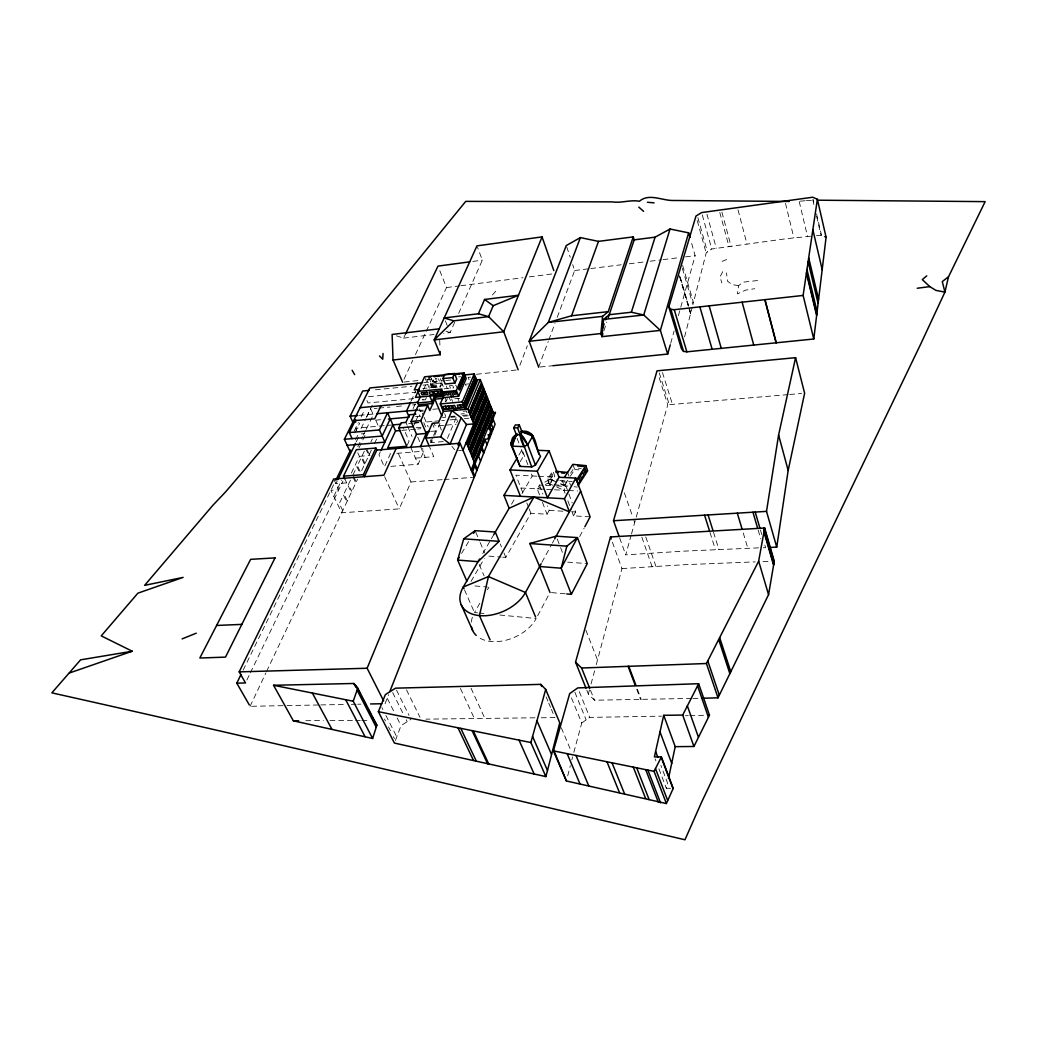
<?xml version="1.0" encoding="UTF-8"?>
<svg xmlns="http://www.w3.org/2000/svg" width="1037" height="1037" viewBox="0 0 1037 1037"><rect width="100%" height="100%" fill="white"/><g stroke="black" fill="none" stroke-linecap="round" stroke-linejoin="round"><path stroke-width="0.75" stroke-dasharray="5 3.75" d="M757.58 280.534L743.114 282.181L738.655 285.59L737.411 293.899L745.564 290.14L754.742 288.688M670.628 788.314L666.311 788.25L667.53 782.961L660.867 765.371M684.614 336.818L692.197 307.367M810.519 236.242L786.266 238.717L711.745 248.997L706.249 252.756L692.923 304.554L682.1 267.442M567.68 775.922L570.337 765.695M571.841 759.849L572.605 756.919M596.275 664.639L621.941 568.587L611.96 540.951M691.407 698.432L594.486 700.221L588.368 694.103L589.599 689.398M591.051 683.953L594.603 670.822M573.824 752.356L581.757 722.996L570.454 695.477M631.507 533.938L667.75 404.806L658.391 375.148M758.566 547.86L684.005 551.127L625.713 554.86L631.144 535.248M670.693 343.312L674.128 331.01M678.418 315.637L695.14 255.685L690.811 240.467M603.884 330.79L606.814 322.014M395.408 740.47L401.021 725.667L410.976 719.25M538.657 367.15L548.223 341.484M548.793 339.967L554.976 323.363M557.232 317.322L574.679 270.514L572.696 264.642M519.887 365.296L527.34 345.749M385.051 703.682L388.59 694.686M447.427 438.392L456.837 416.174L447.271 417.03M430.368 442.825L432.935 436.914M433.583 435.436L435.514 431.003L432.286 423.355M443.266 441.593L431.599 442.566L434.166 436.655M434.801 435.177L439.921 423.368M390.819 466.365L418.105 464.239L423.809 451.16L422.59 448.347M333.655 479.029L338.775 489.749L330.907 490.32L341.704 512.771L399.232 508.895L410.963 481.985L397.378 451.315M446.156 401.371L447.349 398.649M454.699 322.261L450.097 332.618L443.667 333.37M458.652 313.394L482.335 260.144L477.487 247.299M440.09 387.358L441.166 384.921M435.333 387.812L435.981 386.347M407.347 444.99L409.084 441.14L403.562 428.462M413.244 426.674L415.163 422.422M415.811 421.009L419.013 413.919L420.089 416.446M423.355 411.106L420.154 411.391L420.905 409.719L422.992 414.631M426.401 397.534L425.416 399.738L420.646 400.178L423.226 399.517M430.809 387.786L431.677 385.842L428.618 378.479L423.602 389.484M413.063 408.656L415.202 404.002M411.106 401.138L415.668 391.247M403.976 379.296L412.752 360.37M415.461 354.55L425.585 332.708M426.259 331.257L446.506 287.573L439.131 268.972M380.294 451.925L378.959 454.763L384.429 466.87L390.392 453.869L389.316 451.471M250.086 706.301L265.926 672.832M266.613 671.38L357.584 479.237M371.285 450.278L360.669 472.703L357.415 465.665L361.304 457.511L364.544 464.537M374.383 443.745L376.807 438.638M370.961 441.853L372.283 439.092M350.48 480.157L348.484 484.344L351.815 491.408M352.969 474.946L356.922 466.689L360.189 473.728M364.35 451.134L361.783 456.5L365.024 463.526M396.393 335.819L403.536 338.114L405.597 333.797M337.284 480.818L335.884 483.696L346.695 482.879L348.03 480.092M351.374 473.105L359.411 456.358L356.339 449.682M333.784 496.334L341.549 480.3M357.778 446.791L362.704 436.59M363.417 435.125L365.53 430.757M366.242 429.305L373.294 414.735L370.663 408.85L377.105 408.254M246.897 680.039L249.697 674.219M250.397 672.767L342.949 481.09M359.035 447.79L365.931 433.492L361.369 433.881M356.274 441.801L359.722 434.723M366.579 416.822L372.244 405.221M243.164 670.109L335.12 481.686M355.522 439.857L358.309 434.153M361.057 428.527L365.867 418.689M366.554 417.276L370.663 408.85M354.874 432.935L359.774 422.953M354.187 431.042L358.361 422.577M361.122 416.965L364.57 409.952M722.737 271.655L720.028 276.905L721.83 282.984M537.646 615.771L549.273 593.838M579.631 536.609L584.129 528.144M590.118 516.854L573.5 515.843L575.6 511.967L574.472 508.96M541.871 562.378L551.645 544.438M552.397 543.064L553.901 540.303M565.035 493.275L563.908 490.268L566.059 486.418L558.865 483.164M502.751 557.18L505.823 557.413L530.892 513.25L547.043 514.235L549.182 510.398L547.458 505.913M479.82 603.223L474.505 612.582L477.668 612.88M487.416 589.833L488.933 587.162M545.345 484.551L548.054 483.112L550.232 479.275L557.426 482.516M539.538 494.83L537.231 488.868L539.421 485.044L544.114 485.29M471.044 581.381L484.279 558.58M522.013 493.586L532.24 475.97L531.113 473.053M482.736 553.589L490.592 540.108M491.382 538.76L493.729 534.716M511.513 504.215L515.441 497.462M520.094 461.841L523.776 455.645L520.989 448.438M518.85 455.1L522.078 449.695L528.287 465.756M461.621 553.395L469.58 540.018M570.609 473.157L572.942 469.567M567.732 480.274L564.206 485.705L562.287 480.598M570.363 476.216L574.718 469.476L572.852 464.369M549.467 484.175L554.795 476.074L552.877 470.992L547.523 479.081L549.467 484.175L567.965 486.107M492.445 294.975L497.19 289.569M581.757 722.996L589.716 717.384L661.632 716.152M544.827 482.153L550.232 479.275M537.231 488.868L539.94 487.429M722.037 261.402L727.974 258.952M805.231 200.711L798.438 201.359M472.833 261.428L482.335 260.144M816.482 235.555L822.082 235.295M446.506 287.573L459.261 285.927M460.856 285.732L523.011 277.709M529.376 276.879L554.886 273.599M574.679 270.514L589.133 268.739M590.74 268.531L621.254 264.772M629.29 263.787L643.744 262.011M650.173 261.22L661.412 259.833M663.019 259.639L679.079 257.656M685.509 256.865L695.14 255.685M403.536 338.114L434.036 334.51M404.236 382.031L420.283 380.32M426.7 379.62L436.331 378.596M476.45 374.279L516.569 369.976M621.941 568.587L684.303 564.711L755.26 561.873M540.251 366.981L552.993 365.698M435.086 379.192L437.005 379.011M458.652 376.872L460.584 376.677M470.552 377.131L468.128 377.364L469.113 379.853M423.679 382.679L444.173 380.67M445.754 380.514L450.641 380.035M441.905 382.938L430.925 384.001L429.162 387.89L422.837 388.512M375.407 389.782L411.922 386.218M422.992 385.142L441.892 383.301L444.614 389.912M431.677 385.842L442.656 384.779M431.249 386.814L440.738 385.894M431.029 387.294L440.518 386.373M468.607 383.897L465.419 384.208L466.391 386.671M432.39 387.631L440.31 386.866M444.147 388.797L453.662 387.89L452.663 385.44M368.537 396.691L416.083 392.129M413.789 398.623L368.018 402.939L366.955 400.554M454.776 398.739L461.115 398.143L462.087 400.567M378.725 408.098L390.003 407.048M396.445 406.452L404.508 405.7M412.57 404.961L415.785 404.663M359.308 415.344L375.005 413.906M418.326 410.613L423.148 410.172M432.805 409.304L437.627 408.863M463.163 411.3L466.326 411.015L467.298 413.413L460.998 413.97M375.64 420.154L382.407 419.557M415.552 416.576L420.322 416.148M788.081 394.617L667.75 404.806M451.458 416.355L454.608 416.083M462.45 415.383L467.168 414.956M442.488 417.457L445.677 417.172M451.017 417.341L455.697 416.926M463.526 416.226L468.231 415.811M392.893 424.898L355.6 428.19L356.689 430.575M408.708 423.498L413.452 423.083M415.033 422.94L418.196 422.668M414.178 423.057L419.013 422.629M431.949 421.489L423.627 422.215L425.624 426.92M434.736 421.242L440.323 420.75M441.723 420.62L444.51 420.374M449.889 419.894L455.502 419.402L456.967 422.953M464.395 418.624L469.022 418.209M416.2 427.737L421.022 427.322M443.693 425.339L435.333 426.064L433.842 422.539M446.48 425.105L456.047 424.263M401.85 430.368L416.057 429.137M417.639 428.994L420.802 428.722M431.249 431.366L435.514 431.003M789.688 394.475L801.64 393.49M359.411 456.358L369.937 455.502M396.756 453.35L423.809 451.16M458.535 450.654L461.517 450.421M415.448 458.147L433.751 456.682L429.668 447.154M410.963 481.985L442.566 479.638M444.147 479.522L472.6 477.422M762.986 561.626L770.75 561.315M806.397 200.543L814.589 200.465M685.288 715.737L688.309 715.66M689.825 715.634L704.991 715.271M251.693 706.275L285.434 705.614M287.042 705.588L319.176 704.966M320.783 704.927L344.88 704.46M351.31 704.33L356.132 704.24M357.739 704.214L360.941 704.149M534.936 717.798L425.909 719.147M692.923 698.419L699.016 698.329M305.785 720.702L323.479 720.585M329.922 720.546L354.019 720.443M355.587 720.443L360.293 720.404M361.861 720.404L369.703 720.352M541.288 717.785L554.86 717.591L554.004 715.543M763.323 547.705L765.591 547.705L764.321 543.31M536.972 476.19L515.882 475.179L523.296 493.949M538.54 476.268L555.884 477.111M545.682 485.368L555.093 485.847M556.649 485.925L566.059 486.418L568.302 492.419M520.95 488.012L545.073 489.283M546.642 489.36L552.928 489.697M554.497 489.775L566.954 490.436M568.483 490.514L577.622 490.994M549.182 510.398L563.169 511.228M572.489 511.785L575.6 511.967M488.907 556.13L501.208 557.063M567.654 562.145L587.253 563.635M474.933 585.944L487.377 587.033M551.528 592.607L565.269 593.799M578.4 468.193L581.277 468.478M574.718 469.476L579.035 469.904M479.25 613.036L483.994 613.489M499.808 615.019L536.181 618.506A35.595 23.332 -23.9 0 1 478.174 637.042M547.523 479.081L558.334 480.196M559.876 480.351L572.23 481.609M554.095 480.844L551.023 480.533L552.099 483.372M574.135 486.742L577.22 487.066M738.655 285.59L732.239 284.656L727.546 281.208L726.496 272.861M446.027 331.192L450.097 332.618L448.917 329.675M548.054 483.112L555.262 486.366M556.7 487.014L563.908 490.268M451.925 446.338L454.634 449.76M384.468 719.017L385.479 720.987M388.473 726.872L390.469 730.774M393.438 736.607L394.423 738.538M381.888 707.545L382.886 709.515M385.894 715.426L396.756 736.801M387.371 698.523L394.241 712.186M397.158 717.993L401.021 725.667M392.647 692.586L403.328 713.987M406.206 719.743L407.152 721.661M396.523 690.136L409.071 715.413M406.517 689.89L419.985 717.293M342.728 510.606L339.319 503.515L343.416 494.934L346.799 502.012M347.304 500.949L343.934 493.858L347.978 485.394L351.323 492.458M344.79 478.861L346.695 482.879M353.63 476.346L356.274 481.998M353.137 477.396L355.782 483.035M460.441 688.503L474.272 718.291M471.044 688.244L484.823 718.304M367.176 449.799L369.315 454.465M365.633 448.451L368.835 455.463M384.597 476.67L399.232 508.895M375.912 420.594L378.531 426.453M464.511 589.872L473.883 611.169M410.717 447.297L418.105 464.239M405.908 422.396L407.139 425.222M407.748 426.635L412.026 436.499M417.742 437.095L420.166 442.721M420.491 446.493L425.183 457.369M479.237 564.504L484.085 575.833M419.052 408.824L420.154 411.391M430.446 439.857L431.599 442.566M475.776 532.137L479.548 541.042M480.183 542.532L484.577 552.915M424.12 417.289L428.164 426.829M561.302 727.767L571.439 751.812M546.136 696.955L547.899 701.116M548.767 703.19L550.517 707.325M551.399 709.386L553.136 713.495M439.597 425.676L441.399 429.94M429.357 378.414L430.835 381.979M424.535 376.807L429.305 388.266M500.249 543.971L501.493 546.966M503.969 552.941L505.823 557.413M431.262 378.233L432.74 381.785M432.416 384.221L433.933 387.877M444.666 413.75L445.767 416.42M438.392 378.764L439.377 381.136M445.171 397.988L446.104 400.269L445.456 401.773L444.51 399.491M449.293 397.78L450.447 400.606M440.31 378.57L441.282 380.942M456.669 419.298L457.654 421.67M574.913 692.314L586.138 719.859M450.486 388.201L449.488 385.751L455.839 385.129L456.837 387.579M446.312 386.049L447.31 388.499M451.626 399.038L452.612 401.449M457.939 398.441L458.924 400.865M579.281 691.64L589.716 717.384M445.366 320.874L448.321 328.21M586.799 690.162L588.368 694.103M590.507 690.266L594.486 700.221M526.796 502.854L528.559 507.313M529.142 508.791L530.892 513.25M585.853 630.094L597.519 660.012M557.258 539.033L560.045 546.214M560.602 547.653L562.819 553.408M542.429 502.297L547.043 514.235M517.087 438.353L520.431 446.999M539.421 485.044L542.87 493.988M655.151 758.864L655.902 760.86M658.91 768.754L666.311 788.25M567.861 500.806L571.244 509.828M571.815 511.332L573.5 515.843M637.405 689.268L641.255 699.521M636.731 689.255L640.581 699.508M568.859 493.923L572.23 502.945M569.728 482.996L570.583 485.277M567.602 472.444L569.015 476.281M619.659 537.931L625.713 554.86M641.851 537.179L652.143 566.811M624.352 492.821L632.466 516.141M633.931 520.328L634.657 522.415M645.766 536.946L655.941 566.409M566.772 247.013L570.233 257.293M662.474 372.555L672.469 404.469M710.008 532.474L715.361 549.506M659.273 372.853L669.293 404.676M713.521 532.318L718.874 549.416M743.257 533.005L747.794 548.197M680.466 278.02L688.555 305.578M689.281 308.054L690.733 312.993M679.624 275.777L688.464 305.889M689.203 308.365L690.642 313.291M679.481 276.257L688.348 306.395M689.074 308.87L690.525 313.822M758.177 530.101L760.756 538.942M760.458 530.037L761.741 534.483M682.67 265.511L693.429 302.48M697.862 217.601L707.467 251.978M697.279 220.687L706.171 253.054M702.282 214.879L711.745 248.997M706.936 214.231L716.308 248.258M719.795 212.455L728.998 246.534M721.908 212.157L731.072 246.21M738.046 209.928L746.964 243.941M785.502 203.382L793.836 237.745M799.229 201.541L807.538 236.592M813.28 199.622L813.838 202.008M816.573 213.881L821.447 234.984M812.775 199.687L813.876 204.458M816.612 216.318L820.954 235.049M439.701 340.136L439.96 346.591M471.329 622.135A35.595 23.332 -23.9 0 1 472.392 617.235M433.22 380.164L434.062 382.199L436.408 381.966L435.579 379.944L433.22 380.164M552.76 475.607L549.791 480.118L549.156 478.42L552.125 473.909L552.76 475.607M566.422 482.114L560.239 481.479L561.302 484.318L567.485 484.953L566.422 482.114M433.479 381.733A1.841 1.348 24.1 0 0 436.486 381.849A1.841 1.348 24.1 0 0 434.49 379.62A1.841 1.348 24.1 0 0 433.479 381.733"/><path stroke-width="1.5" d="M383.068 353.526L382.718 359.204L379.503 355.95M521.222 431.859L522.596 431.457A12.561 10.098 -64.7 0 1 526.524 431.418C537.036 434.036 535.481 449.06 540.549 456.345L535.468 465.082L531.722 466.922L520.055 466.391L510.722 444.134L512.33 438.392A12.25 10.811 31 0 1 515.104 435.397L516.983 433.557M608.278 317.62L634.177 239.858L655.099 237.162L670.045 229.008L688.646 232.858L660.375 330.401L601.94 336.649L600.903 333.564L602.562 316.363L608.239 311.644L633.257 236.89L598.492 241.375L580.383 237.603L566.267 245.549L529.194 341.29L538.657 367.15M552.993 365.698L667.685 354.071L660.375 330.401L643.731 314.989L631.352 312.228L609.25 314.704L603.586 319.435L601.94 336.649L602.912 333.72M816.637 315.52L826.087 237.266L817.376 199.273L812.723 197.224L701.634 212.572L695.97 216.046L668.813 306.913L681.478 348.834L683.539 351.387L686.87 351.828L813.773 338.995L816.637 315.52L806.423 273.133M520.055 466.391L512.148 446.169L513.704 439.96A12.625 8.452 -53.6 0 1 516.18 435.916L517.256 434.684M770.426 547.445L776.726 547.108L788.172 470.435L804.621 393.243L795.586 357.674L657.03 370.844L613.515 520.743L618.895 535.805M813.773 338.995L803.118 295.441L817.376 199.273M776.726 547.108L766.512 511.371L778.593 435.034L795.586 357.674M702.01 698.251L718.006 697.836L768.56 594.655L774.263 561.211L764.684 528.027L610.508 536.946L575.548 662.137L585.996 688.179M718.006 697.836L706.443 663.511L758.656 561.173L764.684 528.027M668.502 778.45L675.217 746.666L663.706 715.31L682.696 715.076L698.653 683.707L577.765 687.907L569.689 693.61L553.408 750.853L566.383 780.965L666.389 803.545L673.22 788.353L661.399 756.932L654.399 756.88L663.706 715.31M818.426 200.206L985.15 201.632L948.505 276.788L944.914 292.136L920.675 344.167L803.247 588.109L701.686 802.016L684.964 839.776C474.129 790.155 263.294 740.094 51.85 692.859L80.601 659.843L132.243 651.236L101.25 635.875L137.869 593.177L183.134 577.389L144.61 585.361L212.611 505.589L225.249 492.264C307.406 396.938 386.166 298.889 465.73 201.372L612.271 201.891C621.448 203.317 630.276 199.558 639.401 201.256C649.201 192.778 662.526 200.984 673.959 200.478L789.196 201.463M547.484 770.478L559.76 722.789L545.708 689.449L540.808 684.368L395.551 688.166L385.388 694.583L378.362 711.68L394.397 743.062L545.877 776.596L547.484 770.478L532.564 736.464M571.374 594.331L587.253 563.635L577.44 537.607L566.85 546.149L561.186 568.211L571.374 594.331L566.785 593.929M545.877 776.596L530.866 742.531L545.708 689.449M667.685 354.071L670.265 344.854M566.383 780.965L553.654 749.984M459.222 557.4L457.641 560.071L478.031 561.678L499.121 541.34L495.31 532.02L475.153 530.659L463.708 538.825L457.641 560.071L466.87 581.187M376.237 727.235L376.859 725.213L357.791 688.205L353.824 683.474L273.574 685.288L293.354 720.819L372.62 738.474L376.237 727.235L357.104 690.149M670.045 229.008L643.731 314.989L603.586 319.435M631.352 312.228L655.099 237.162M602.769 328.016L604.143 323.907M605.517 319.798L606.438 317.05M372.62 738.474L353.215 701.219L357.791 688.205M512.148 446.169L516.322 434.646L513.665 427.775L515.428 424.898L519.343 425.014L521.987 431.885L532.849 436.058L527.664 444.769L523.892 446.623L512.148 446.169L510.722 444.134L516.322 434.646L520.237 434.788L527.664 444.769L535.468 465.082M600.903 333.564L529.194 341.29L548.314 322.416L571.568 315.766L598.492 241.375M580.383 237.603L548.314 322.416L602.562 316.363M389.769 691.679L495.077 424.211L492.238 417.017M495.44 412.441L488.855 429.059L491.758 428.812L487.74 438.975L484.823 439.221L472.639 469.891L471.161 470.007L493.612 413.556L495.44 412.441L492.303 412.713M493.184 419.415L489.49 428.735L491.408 433.544M472.328 457.148L491.719 408.734M473.326 459.598L492.666 411.145M470.642 453.065L490.138 404.689M471.654 455.515L491.084 407.113M439.247 328.82L392.116 334.445L393.049 360.008L440.284 354.68L434.218 339.89L476.955 245.873L542.053 236.89L503.723 331.775L518.163 369.807M469.631 450.602L489.179 402.265M467.946 446.493L487.584 398.208M468.957 448.969L488.544 400.645M466.935 444.017L486.625 395.771M472.807 421.424L485.018 391.688M463.008 450.291L485.977 394.138M471.809 418.948L484.046 389.225M470.137 414.8L482.438 385.129M457.965 445.042L466.469 424.522L461.167 417.742L451.912 410.639L440.66 436.862L425.805 438.12L429.085 445.793M383.612 700.843L367.124 668.243L460.091 443.227L376.846 450.097L364.363 476.696L363.404 474.648L375.925 448.049L356.339 449.682L343.519 476.164L344.79 478.861M471.148 417.289L483.411 387.592M469.139 412.311L481.466 382.653M466.469 424.522L473.805 423.887L467.868 409.187L480.248 379.568L475.452 380.035M478.42 313.77L484.564 299.473L518.487 295.234L493.197 305.695L488.596 316.635L453.765 320.835L444.186 317.944L478.42 313.77L488.596 316.635L503.723 331.775L434.218 339.89L453.765 320.835M476.411 379.568L464.654 407.541L455.8 408.345M461.167 417.742L450.11 444.056L440.66 436.862M474.194 373.968L477.15 381.422L465.406 409.408L462.359 401.889L474.194 373.968L464.77 374.901M417.833 391.39L442.008 389.069L440.686 392.064L443.006 397.69L458.639 396.225L466.222 378.505L463.98 372.879L424.535 376.807L417.833 391.39L420.192 396.977M458.639 396.225L456.345 390.573L463.98 372.879M454.906 383.055L456.708 378.933L454.517 373.489L444.795 374.461L442.955 378.57L445.184 384.001L454.906 383.055L452.702 377.611L454.517 373.489M443.253 397.132L440.258 403.937L443.369 411.404L438.405 422.824L432.286 423.355L425.805 438.12M420.491 446.493L426.985 431.729L429.824 431.483M441.982 390.729L441.399 392.064L442.423 394.566M416.524 434.283L426.233 433.453L420.763 420.646L427.62 405.35L417.963 406.245L411.015 421.502L416.524 434.283L410.717 447.297M420.361 396.601L417.755 402.304L360.059 407.684M396.134 448.502L383.936 475.205L333.655 479.029L239.184 671.872L245.497 682.942L236.786 683.163L241.038 674.465M347.175 445.301L384.857 442.138L379.412 429.94L387.553 412.765L395.538 430.912L387.708 447.854L406.776 446.273L398.739 427.944L401.099 422.824L405.908 422.396L409.395 414.787L415.811 414.204M410.587 402.278L406.543 411.028L409.187 417.146L388.421 419.013M417.367 383.288L414.269 389.977L419.026 389.51L415.396 397.43L442.721 394.838M380.955 450.499L392.893 424.898L400.8 424.198M390.236 418.844L382.135 436.058L344.388 439.299L349.949 451.289M405.597 333.797L438.003 266.107L469.67 261.855M675.217 746.666L693.934 746.484L709.477 715.167L698.653 683.707M381.02 405.726L374.733 418.792L353.604 420.698L369.859 387.955L422.111 382.834M337.984 479.366L355.522 443.356M335.819 480.235L350.584 449.993M352.074 438.638L349.288 432.572L355.626 419.765M344.388 439.299L352.852 422.202L350.104 416.187L362.704 391.014L369.055 390.392M666.389 803.545L654.062 771.359L661.399 756.932M584.881 526.731L590.118 516.854L575.859 478.07L559.034 477.266L547.471 497.786L537.27 471.2L549.091 450.771L537.97 450.33M541.12 563.752L525.474 592.477A36.036 23.112 -23.8 0 1 479.768 615.641A36.036 23.112 -23.8 0 1 463.254 587.033L479.6 558.982M554.652 538.916L580.668 491.149M493.729 534.716L509.154 508.26L533.899 497.034L569.391 511.85L564.452 498.732L575.859 478.07M533.899 497.034L488.44 576.585L479.444 615.615L490.073 639.868M509.154 508.26L503.956 495.375L513.496 479.211M520.444 496.295L510.01 469.93L517.243 457.797M473.559 533.329L475.153 530.659M510.722 444.134L511.721 442.501M531.722 466.922L517.593 427.905L519.343 425.014M578.089 485.705L587.655 470.746L585.801 465.613L572.852 464.369L564.569 477.098M576.196 480.572L585.801 465.613M926.754 275.855L922.282 279.588L929.8 286.614L935.905 290.373L944.914 292.136L942.283 281.571L948.505 276.788M182.123 638.896L196.265 633.179M69.323 673.026L132.243 651.236M529.79 543.518L556.156 536.168L577.44 537.607L561.186 568.211L539.616 566.513L529.79 543.518L566.85 546.149M917.226 288.247L929.8 286.614M571.568 315.766L608.239 311.644M668.813 306.913L670.848 309.324L674.231 309.7L803.118 295.441M428.864 377.235L430.77 377.04M434.062 376.716L435.981 376.522M437.42 376.379L439.338 376.198M440.777 376.055L442.695 375.861M454.258 374.72L456.202 374.526M457.654 374.383L459.585 374.188M461.037 374.046L462.982 373.851L463.98 376.353M442.955 378.57L452.702 377.611M441.723 390.832L438.327 391.156L439.364 393.645L442.76 393.321M440.686 392.064L456.345 390.573M434.309 396.627L436.94 396.367L436.007 394.099M440.556 396.03L437.912 396.277L436.966 394.008M443.719 396.38L434.075 397.288L432.144 401.63L417.755 402.978M442.877 398.377L434.853 399.128L429.785 410.509L427.62 405.35M440.258 403.937L462.359 401.889M350.104 416.187L357.739 415.487M376.574 413.763L417.717 410.004M442.592 409.55L453.843 408.526M443.369 411.404L467.868 409.187M352.852 422.202L355.898 421.929M411.015 421.502L420.763 420.646M398.739 427.944L413.244 426.674M349.288 432.572L379.412 429.94M395.538 430.912L400.282 430.511M343.519 476.164L363.404 474.648M613.515 520.743L766.512 511.371M773.408 561.263L774.263 561.211M216.59 625.467L241.841 624.378M575.548 662.137L581.614 668.009L706.443 663.511M239.184 671.872L367.124 668.243M708.025 715.206L709.477 715.167M370.585 703.954L381.836 703.747M293.354 720.819L298.669 720.78M513.665 427.775L517.593 427.905M520.626 431.846L523.555 432.053A12.185 6.896 5.6 0 1 527.924 433.168L532.849 436.058M528.455 433.946L531.385 434.049L539.084 454.31M510.01 469.93L537.27 471.2M503.956 495.375L564.452 498.732M463.708 538.825L499.121 541.34M647.438 202.267L654.075 202.85M577.57 465.924L583.325 466.481M555.819 471.278L567.602 472.444M556.013 472.392L558.191 472.613M561.458 472.937L564.737 473.261M273.574 685.288L353.215 701.219M378.362 711.68L530.866 742.531M553.408 750.853L654.062 771.359M531.385 434.049L521.987 431.885L520.328 436.149A12.224 5.626 68.3 0 0 521.235 440.44L523.892 446.623M824.739 236.605L826.087 237.266M523.841 431.975L522.817 431.392A11.42 5.548 -87.9 0 0 521.08 431.314M484.564 299.473L493.197 305.695M638.792 207.115L643.588 211.328M520.652 434.088L521.637 435.073A12.638 5.004 60.8 0 1 524.411 438.638L527.664 444.769M376.859 725.213L371.998 716.748M352.139 370.3L354.68 374.616M236.786 683.163L249.308 704.94M312.383 693.053L331.879 729.205M345.684 699.716L365.076 736.685M356.456 686.611L360.085 693.649M363.689 700.636L366.074 705.264M368.446 709.878L370.818 714.467M355.315 685.263L356.534 687.609M354.615 684.407L356.145 687.142M353.824 683.474L355.043 685.82M460.791 728.363L476.164 760.86M457.978 727.793L473.274 760.017M473.274 730.878L488.855 764.204M472.094 730.644L487.636 763.841M375.925 448.049L376.846 450.097M461.232 604.804L472.652 630.457M519.031 740.133L534.185 774.095M463.967 588.64L463.254 587.033L488.44 576.585L525.474 592.477L535.598 617.054M393.049 360.008L402.628 382.212M536.946 720.806L551.477 754.392M567.148 753.653L579.89 783.661M417.276 401.863L418.533 404.819L432.909 403.484L429.811 396.056M540.808 684.368L541.703 686.468M575.95 755.442L588.705 785.8M433.609 396.16L441.892 416.044M460.091 443.227L474.181 477.305M441.645 406.05L442.592 408.332M474.7 475.97L472.691 471.109L474.803 465.794L476.8 470.655M467.778 441.943L468.789 444.419M470.474 448.528L471.485 450.978M473.157 455.074L474.155 457.511M454.608 410.393L452.638 405.61L454.608 405.428L456.565 410.211M466.248 442.371L477.318 469.333M470.305 435.747L471.317 438.21M472.989 442.319L473.987 444.769M475.646 448.852L476.644 451.289M480.572 461.089L478.588 456.241L481.686 448.451L483.644 453.286M453.61 396.691L451.652 391.895L449.695 392.077L451.665 396.886M469.463 437.808L470.474 440.271M472.146 444.38L473.157 446.83M474.816 450.914L475.814 453.363M468.62 439.869L469.631 442.345M471.317 446.454L472.315 448.904M473.987 452.988L474.985 455.437M606.956 761.767L619.465 792.592M471.978 431.638L472.989 434.114M474.648 438.21L475.646 440.66M477.292 444.73L478.29 447.167M471.148 433.686L472.146 436.162M473.818 440.258L474.816 442.708M476.476 446.791L477.461 449.228M474.479 425.533L475.464 427.996M477.124 432.092L478.109 434.529M479.755 438.599L480.74 441.036M483.981 452.417L482.024 447.582L485.07 439.882L487.014 444.704M473.65 427.568L474.648 430.031M476.294 434.127L477.292 436.564M478.938 440.634L479.924 443.071M472.82 429.603L473.818 432.066M475.477 436.162L476.463 438.612M478.122 442.682L479.107 445.119M471.641 406.284L472.639 408.759M474.298 412.895L475.296 415.37M476.942 419.479L477.927 421.929M479.574 426.026L480.559 428.462M482.192 432.52L483.164 434.957M470.811 408.28L471.809 410.769M473.468 414.904L474.466 417.38M476.126 421.489L477.111 423.952M478.757 428.035L479.742 430.485M481.375 434.542L482.361 436.979M469.968 410.289L470.979 412.778M472.639 416.926L473.637 419.402M475.296 423.511L476.294 425.974M477.94 430.057L478.925 432.507M480.572 436.564L481.544 439.001M612.037 762.804L624.559 793.836M539.616 566.513L549.999 592.464M473.3 402.278L474.298 404.767M475.944 408.889L476.942 411.365M478.575 415.474L479.561 417.924M481.194 422.007L482.179 424.444M483.799 428.501L484.772 430.925M472.47 404.274L473.468 406.763M475.127 410.898L476.113 413.361M477.759 417.47L478.744 419.92M480.39 424.003L481.362 426.453M482.996 430.511L483.968 432.935M475.776 396.341L476.761 398.817M478.407 402.939L479.392 405.402M481.012 409.498L481.998 411.948M483.618 416.018L484.59 418.455M486.197 422.513L487.17 424.937M474.959 398.312L475.944 400.8M477.59 404.923L478.575 407.385M480.209 411.482L481.181 413.932M482.814 418.015L483.786 420.452M485.407 424.496L486.366 426.92M581.614 668.009L589.703 688.27M488.103 434.646L489.555 438.262M474.129 400.295L475.127 402.784M476.774 406.906L477.759 409.369M479.392 413.478L480.377 415.928M482.011 420.011L482.983 422.448M484.603 426.505L485.575 428.929M478.226 390.443L479.211 392.919M480.844 397.028L481.816 399.491M483.436 403.574L484.396 406.024M486.016 410.095L486.975 412.532M488.583 416.576L489.542 418.987M491.344 424.068L493.249 428.864M477.409 392.401L478.394 394.877M480.027 398.999L481.012 401.449M482.633 405.545L483.605 407.995M485.212 412.065L486.184 414.502M487.792 418.546L488.751 420.97M476.592 394.371L477.577 396.847M479.224 400.956L480.196 403.432M481.829 407.515L482.801 409.965M484.422 414.035L485.381 416.472M486.988 420.529L487.96 422.94M480.662 384.597L481.635 387.06M483.255 391.169L484.214 393.632M485.822 397.715L486.794 400.152M488.388 404.21L489.347 406.647M490.942 410.678L491.888 413.089M479.846 386.542L480.831 389.005M482.451 393.114L483.423 395.577M485.031 399.66L485.99 402.11M487.597 406.167L488.557 408.604M490.151 412.635L491.11 415.059M479.042 388.486L480.014 390.962M481.648 395.071L482.62 397.534M484.227 401.617L485.199 404.067M486.807 408.124L487.766 410.561M489.373 414.606L490.32 417.017M473.935 376.794L474.92 379.283M633.296 767.134L645.558 798.321M480.248 379.568L493.612 413.556M636.692 767.821L649.136 799.605M645.714 769.661L658.378 802.366M647.905 770.102L660.543 802.858M655.475 768.56L667.621 800.37M655.604 751.462L657.873 757.438M549.091 450.771L559.034 477.266M628.772 666.311L635.85 685.133M628.111 666.337L635.175 685.133M661.217 757.282L673.039 788.69M659.999 731.863L671.756 763.452M610.508 536.946L611.234 538.955M682.696 715.076L693.934 746.484M687.362 705.899L698.407 737.138M542.053 236.89L553.81 270.54M697.564 685.846L708.414 717.28M707.791 660.867L719.302 695.14M719.665 637.612L730.787 671.73M718.693 639.505L729.867 673.7M704.564 515.169L709.334 530.335M708.077 514.948L712.847 530.166M633.257 236.89L634.177 239.858M670.848 309.324L683.539 351.387M737.307 513.159L741.948 528.624M674.231 309.7L686.87 351.828M758.656 561.173L768.56 594.655M752.953 512.2L757.528 527.885M763.971 531.929L773.589 565.152M755.221 512.071L759.81 527.807M764.502 528.987L774.095 562.197M699.871 306.861L712.134 349.236M763.815 528.066L773.926 563.13M764.23 530.49L773.835 563.687M764.126 531.061L773.732 564.258M688.646 232.858L689.942 237.421M709.139 305.837L721.298 348.484M778.593 435.034L788.172 470.435M742.129 302.195L753.769 345.204M765.034 299.654L776.285 342.78M764.787 299.68L776.052 342.806M806.955 269.503L817.065 311.541M806.579 272.109L816.754 314.367M808.691 257.837L818.556 299.2M808.121 261.648L818.089 303.348M812.852 229.734L822.211 269.711M440.155 351.439L440.284 354.68M476.203 635.422A35.595 23.332 -23.9 0 1 471.55 627.009M464.33 402.576L463.604 404.274L464.628 406.776L465.341 405.091L464.33 402.576M465.328 400.217L464.615 401.902L465.626 404.404L466.326 402.719L465.328 400.217M466.313 397.858L465.6 399.543L466.611 402.045L467.324 400.36L466.313 397.858M467.311 395.512L466.598 397.184L467.609 399.686L468.309 398.014L467.311 395.512M468.296 393.179L467.596 394.838L468.594 397.34L469.294 395.667L468.296 393.179M469.281 390.845L468.581 392.505L469.58 395.006L470.279 393.334L469.281 390.845M470.267 388.512L469.567 390.171L470.565 392.673L471.265 391.014L470.267 388.512M471.239 386.205L470.539 387.851L471.537 390.353L472.237 388.694L471.239 386.205M472.211 383.897L471.524 385.544L472.509 388.032L473.209 386.386L472.211 383.897M473.183 381.59L472.496 383.236L473.481 385.725L474.168 384.079L473.183 381.59M474.155 379.296L473.468 380.942L474.453 383.431L475.14 381.785L474.155 379.296M475.115 377.014L474.427 378.648L475.413 381.136L476.1 379.503L475.115 377.014M459.922 388.745L459.352 390.081L458.341 387.566L458.911 386.244L459.922 388.745M460.934 386.425L460.35 387.747L459.339 385.245L459.922 383.91L460.934 386.425M461.919 384.105L461.348 385.427L460.35 382.925L460.921 381.603L461.919 384.105M462.917 381.797L462.346 383.12L461.348 380.605L461.906 379.296L462.917 381.797M463.902 379.49L463.345 380.812L462.333 378.298L462.904 376.988L463.902 379.49M464.887 377.196L464.33 378.505L463.332 376.003L463.889 374.694L464.887 377.196M275.038 557.893L225.496 657.121L199.843 658.015L250.643 559.345L275.038 557.893M580.305 480.442L577.972 484.098L576.922 481.246L579.255 477.59L580.305 480.442M583.792 475.011L581.472 478.627L580.422 475.776L582.755 472.159L583.792 475.011M586.099 471.407L584.946 473.209L583.909 470.357L585.062 468.555L586.099 471.407M423.576 392.556L421.178 392.79L422.046 394.864L424.457 394.63L423.576 392.556M426.959 392.245L424.548 392.466L425.416 394.54L427.827 394.306L426.959 392.245M432.507 391.714L429.124 392.038L430.174 394.527L433.544 394.203L432.507 391.714M437.108 391.273L433.725 391.597L434.762 394.086L438.145 393.762L437.108 391.273M444.316 392.595L442.371 392.777L443.395 395.278L445.353 395.097L444.316 392.595M447.984 392.245L446.027 392.427L447.064 394.928L449.008 394.747L447.984 392.245M455.334 391.545L453.376 391.727L454.387 394.241L456.358 394.06L455.334 391.545M445.301 406.284L442.851 406.504L443.888 408.993L446.325 408.772L445.301 406.284M448.347 405.998L445.91 406.219L446.934 408.721L449.384 408.5L448.347 405.998M451.419 405.713L448.969 405.947L449.993 408.435L452.443 408.215L451.419 405.713M459.767 404.948L457.304 405.182L458.328 407.684L460.791 407.463L459.767 404.948M462.852 404.676L460.389 404.897L461.4 407.398L463.863 407.178L462.852 404.676"/></g></svg>
